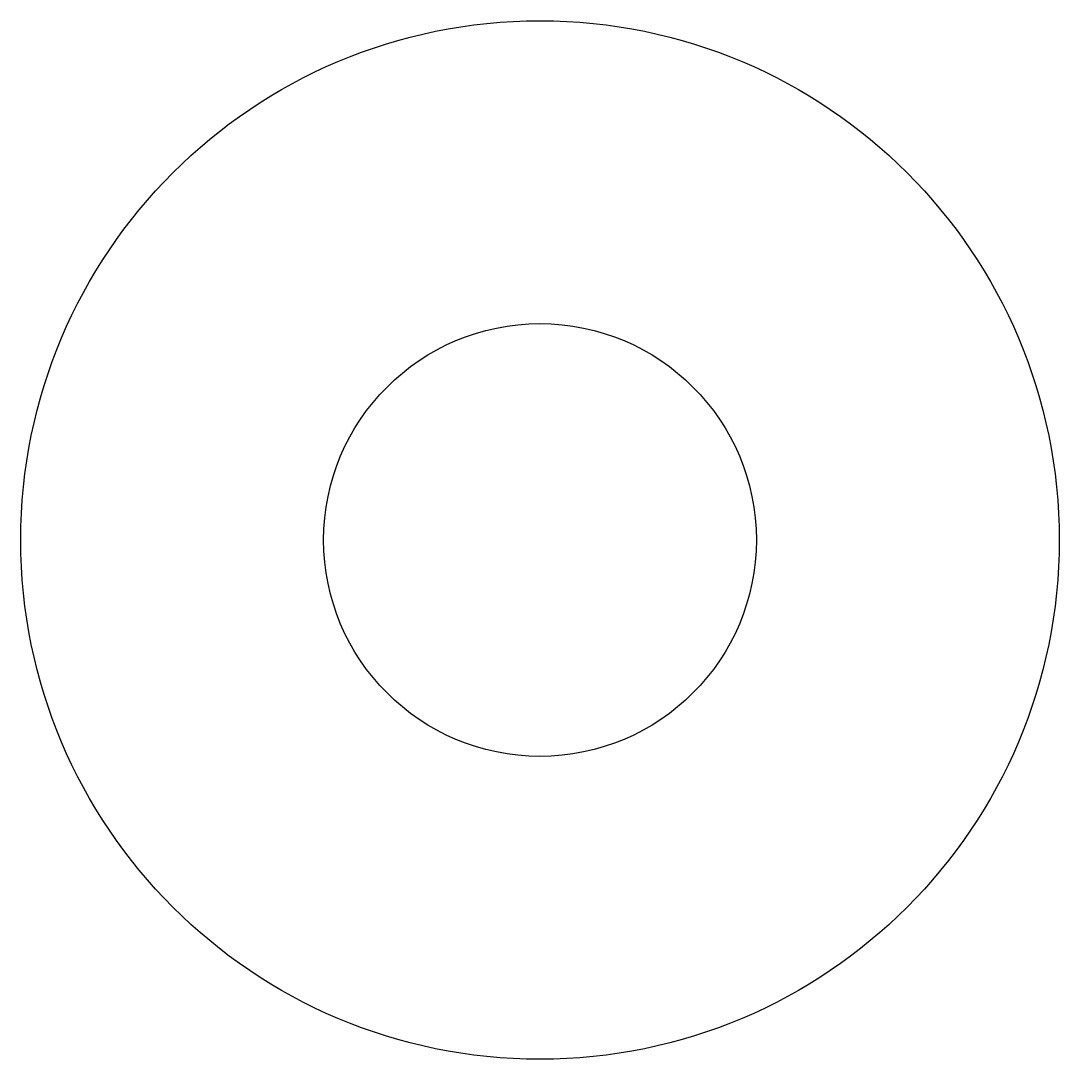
# Model space of a CAD drawing. Header units: millimetres. Extents: x 25.7 to 49.7, y 13 to 37.
import ezdxf

# ---------------------------------------------------------------- set-up
doc = ezdxf.new("R2010")
doc.units = ezdxf.units.MM
doc.header["$MEASUREMENT"] = 0

msp = doc.modelspace()

# ---------------------------------------------------------------- linework, layer by layer
for radius in [12, 5]:
    msp.add_circle((37.664, 25.004), radius)

doc.saveas('drawing.dxf')
